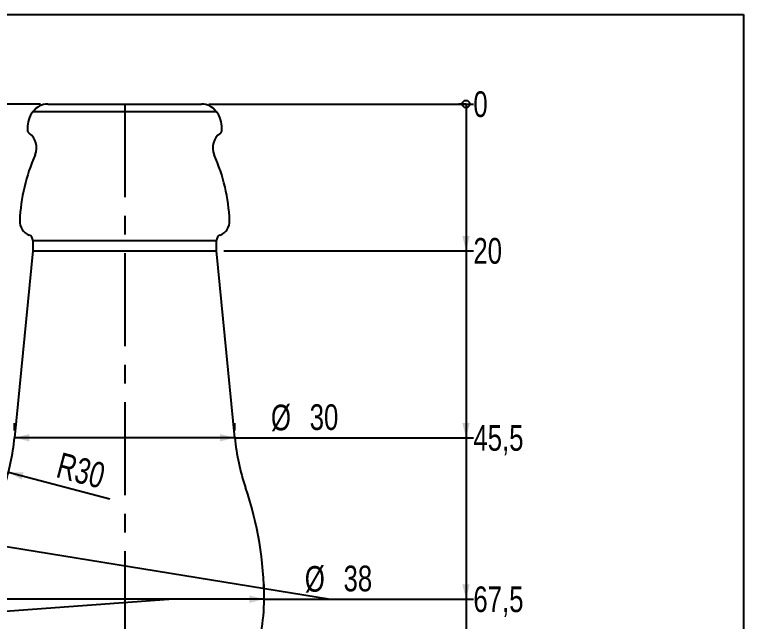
# Model space of a CAD drawing. Header units: millimetres. Extents: x 10 to 412, y 8 to 584.
# Drawn here: x 312.7 to 412, y 501.3 to 584 of the extents above; entities that cross this region are included whole.
import ezdxf

# ---------------------------------------------------------------- set-up
doc = ezdxf.new("R2010")
doc.units = ezdxf.units.MM
doc.linetypes.add('CENTERX2', pattern=[20.32, 12.7, -2.54, 2.54, -2.54])
doc.layers.add('CENTERLINE', color=4, linetype='CENTERX2')
doc.layers.add('DIMENSIONS', color=2, linetype='Continuous')
doc.layers.add('OUTLINE', color=7, linetype='Continuous', lineweight=25)
doc.styles.add('SLDTEXTSTYLE0', font='TXT', dxfattribs={"width": 0.75})
doc.dimstyles.new('SLDDIMSTYLE11', dxfattribs={"dimtxt": 3.5, "dimasz": 2, "dimexe": 0, "dimexo": 0.0625, "dimgap": 0.875, "dimtad": 1, "dimrnd": 1e-09, "dimzin": 12, "dimdsep": 46, "dimtxsty": 'SLDTEXTSTYLE0', "dimsah": 1, "dimcen": 0, "dimadec": 0, "dimazin": 3, "dimtfac": 1, "dimtofl": 0, "dimtmove": 0, "dimatfit": 3, "dimfxl": 0, "dimfrac": 2, "dimtolj": 1, "dimtzin": 12, "dimarcsym": 0})
doc.dimstyles.new('SLDDIMSTYLE4', dxfattribs={"dimtxt": 3.5, "dimasz": 2, "dimexe": 0, "dimexo": 0.0625, "dimgap": 0.875, "dimtad": 1, "dimrnd": 1e-09, "dimzin": 12, "dimdsep": 46, "dimtxsty": 'SLDTEXTSTYLE0', "dimsah": 1, "dimcen": 0.09, "dimadec": 0, "dimazin": 3, "dimtol": 1, "dimtp": 1.5, "dimtm": 1.5, "dimtfac": 1, "dimtofl": 0, "dimtmove": 0, "dimatfit": 3, "dimfxl": 0, "dimfrac": 2, "dimtolj": 1, "dimarcsym": 0})
doc.dimstyles.new('SLDDIMSTYLE5', dxfattribs={"dimtxt": 3.5, "dimasz": 0.333333, "dimexe": 0, "dimexo": 0.0625, "dimgap": 0.875, "dimtad": 0, "dimtih": 1, "dimtoh": 1, "dimdec": 0, "dimrnd": 1e-09, "dimdsep": 46, "dimtxsty": 'SLDTEXTSTYLE0', "dimblk1": 'ORIGIN', "dimblk2": 'ORIGIN', "dimsah": 1, "dimcen": 0.09, "dimadec": 0, "dimazin": 2, "dimtfac": 1, "dimtdec": 0, "dimtofl": 0, "dimtmove": 0, "dimatfit": 3, "dimldrblk": 'ORIGIN', "dimfxl": 0, "dimfrac": 2, "dimtolj": 1, "dimtzin": 12, "dimarcsym": 0})
doc.dimstyles.new('SLDDIMSTYLE6', dxfattribs={"dimtxt": 3.5, "dimasz": 2, "dimexe": 0, "dimexo": 0.0625, "dimgap": 0.875, "dimtad": 0, "dimtih": 1, "dimtoh": 1, "dimrnd": 1e-09, "dimzin": 12, "dimdsep": 46, "dimtxsty": 'SLDTEXTSTYLE0', "dimsah": 1, "dimcen": 0.09, "dimadec": 0, "dimazin": 3, "dimtfac": 1, "dimtofl": 0, "dimtmove": 0, "dimatfit": 3, "dimfxl": 0, "dimfrac": 2, "dimtolj": 1, "dimtzin": 12, "dimarcsym": 0})
doc.dimstyles.new('SLDDIMSTYLE7', dxfattribs={"dimtxt": 3.5, "dimasz": 2, "dimexe": 0, "dimexo": 0.0625, "dimgap": 0.875, "dimtad": 1, "dimdec": 4, "dimzin": 12, "dimdsep": 46, "dimtxsty": 'SLDTEXTSTYLE0', "dimsah": 1, "dimcen": 0.09, "dimazin": 3, "dimtfac": 1, "dimtofl": 0, "dimtmove": 0, "dimatfit": 3, "dimfxl": 0, "dimfrac": 2, "dimtolj": 1, "dimtzin": 12, "dimarcsym": 0})
doc.dimstyles.new('SLDDIMSTYLE8', dxfattribs={"dimtxt": 3.5, "dimasz": 2, "dimexe": 0, "dimexo": 0.0625, "dimgap": 0.875, "dimtad": 1, "dimrnd": 1e-09, "dimzin": 12, "dimdsep": 46, "dimtxsty": 'SLDTEXTSTYLE0', "dimsah": 1, "dimcen": 0.09, "dimadec": 0, "dimazin": 3, "dimtfac": 1, "dimtofl": 0, "dimtmove": 0, "dimatfit": 3, "dimfxl": 0, "dimfrac": 2, "dimtolj": 1, "dimtzin": 12, "dimarcsym": 0})
doc.dimstyles.new('SLDDIMSTYLE9', dxfattribs={"dimtxt": 3.5, "dimasz": 2, "dimexe": 0, "dimexo": 0.0625, "dimgap": 0.875, "dimtad": 1, "dimrnd": 1e-09, "dimzin": 12, "dimdsep": 46, "dimtxsty": 'SLDTEXTSTYLE0', "dimsah": 1, "dimcen": 0, "dimadec": 0, "dimazin": 3, "dimtfac": 1, "dimtofl": 0, "dimtmove": 0, "dimatfit": 3, "dimfxl": 0, "dimfrac": 2, "dimtolj": 1, "dimtzin": 12, "dimarcsym": 0})

# ---------------------------------------------------------------- blocks, each defined once
blk = doc.blocks.new('_D_4')
at = {"layer": 'DIMENSIONS'}
for p, q in [((316.213, 571.805), (257.7, 571.805)), ((259.7, 324.805), (259.7, 571.805)), ((297.725, 324.805), (257.7, 324.805))]:
    blk.add_line(p, q, dxfattribs=at)
for points in [[(259.7, 571.805), (259.2, 569.805), (260.2, 569.805)], [(259.7, 324.805), (260.2, 326.805), (259.2, 326.805)]]:
    blk.add_solid(points, dxfattribs=at)
at = {"layer": 'DIMENSIONS', "attachment_point": 1, "rotation": 90, "style": 'SLDTEXTSTYLE0'}
for s, insert, char_height in [('±1,50', (256.2, 448.683), 2.5), ('247', (255.188, 439.632), 3.5)]:
    blk.add_mtext(s, dxfattribs=dict(at, insert=insert, char_height=char_height))
blk = doc.blocks.new('_Origin')
at = {"color": 0, "linetype": 'ByBlock', "lineweight": -2}
blk.add_line((0, 0), (-1, 0), dxfattribs=at)
blk.add_circle((0, 0), 0.5, dxfattribs=at)
blk = doc.blocks.new('_D_13')
at = {"layer": 'DIMENSIONS'}
blk.add_line((339.188, 571.805), (375.207, 571.805), dxfattribs=at)
blk.add_blockref('_Origin', (374.207, 571.805), dxfattribs=at)
at = {"layer": 'DIMENSIONS', "insert": (375.207, 573.539), "char_height": 3.5, "attachment_point": 1, "style": 'SLDTEXTSTYLE0'}
blk.add_mtext('0', dxfattribs=at)
blk = doc.blocks.new('_D_14')
at = {"layer": 'DIMENSIONS'}
for p, q in [((374.207, 571.805), (374.207, 551.805)), ((341.2, 551.805), (375.207, 551.805))]:
    blk.add_line(p, q, dxfattribs=at)
blk.add_solid([(374.207, 551.805), (374.707, 553.805), (373.707, 553.805)], dxfattribs=at)
at = {"layer": 'DIMENSIONS', "insert": (375.207, 553.539), "char_height": 3.5, "attachment_point": 1, "style": 'SLDTEXTSTYLE0'}
blk.add_mtext('20', dxfattribs=at)
blk = doc.blocks.new('_D_15')
at = {"layer": 'DIMENSIONS'}
for p, q in [((374.207, 551.805), (374.207, 526.305)), ((343.7, 526.305), (375.207, 526.305))]:
    blk.add_line(p, q, dxfattribs=at)
blk.add_solid([(374.207, 526.305), (374.707, 528.305), (373.707, 528.305)], dxfattribs=at)
at = {"layer": 'DIMENSIONS', "insert": (375.207, 528.039), "char_height": 3.5, "attachment_point": 1, "style": 'SLDTEXTSTYLE0'}
blk.add_mtext('45,5', dxfattribs=at)
blk = doc.blocks.new('_D_16')
at = {"layer": 'DIMENSIONS'}
for p, q in [((374.207, 526.305), (374.207, 504.305)), ((347.7, 504.305), (375.207, 504.305))]:
    blk.add_line(p, q, dxfattribs=at)
blk.add_solid([(374.207, 504.305), (374.707, 506.305), (373.707, 506.305)], dxfattribs=at)
at = {"layer": 'DIMENSIONS', "insert": (375.207, 506.039), "char_height": 3.5, "attachment_point": 1, "style": 'SLDTEXTSTYLE0'}
blk.add_mtext('67,5', dxfattribs=at)
blk = doc.blocks.new('_D_17')
at = {"layer": 'DIMENSIONS'}
for p, q in [((374.207, 504.305), (374.207, 493.305)), ((346.7, 493.305), (375.207, 493.305))]:
    blk.add_line(p, q, dxfattribs=at)
blk.add_solid([(374.207, 493.305), (374.707, 495.305), (373.707, 495.305)], dxfattribs=at)
at = {"layer": 'DIMENSIONS', "insert": (375.207, 495.039), "char_height": 3.5, "attachment_point": 1, "style": 'SLDTEXTSTYLE0'}
blk.add_mtext('78,5', dxfattribs=at)
blk = doc.blocks.new('_D_18')
at = {"layer": 'DIMENSIONS'}
for start, end in [(303.36206, 321.65756), (270, 303.36206)]:
    blk.add_arc((327.7, 518.246), 50.949, start, end, dxfattribs=at)
for points in [[(355.718, 475.693), (353.76, 475.049), (354.293, 474.203)], [(327.7, 467.297), (329.71, 466.836), (329.69, 467.836)]]:
    blk.add_solid(points, dxfattribs=at)
at = {"layer": 'DIMENSIONS', "insert": (355.173, 480.203), "char_height": 3.5, "attachment_point": 1, "rotation": 44.10832, "style": 'SLDTEXTSTYLE0'}
blk.add_mtext('33,36°', dxfattribs=at)
blk = doc.blocks.new('_D_21')
at = {"layer": 'DIMENSIONS'}
for p, q in [((312.7, 527.305), (312.7, 528.305)), ((342.7, 527.305), (342.7, 528.305)), ((342.7, 526.305), (312.7, 526.305)), ((342.7, 526.305), (358.078, 526.305))]:
    blk.add_line(p, q, dxfattribs=at)
for points in [[(312.7, 526.305), (314.7, 525.805), (314.7, 526.805)], [(342.7, 526.305), (340.7, 526.805), (340.7, 525.805)]]:
    blk.add_solid(points, dxfattribs=at)
at = {"layer": 'DIMENSIONS', "char_height": 3.5, "attachment_point": 1, "style": 'SLDTEXTSTYLE0'}
for s, insert in [('%%c', (347.628, 530.817)), ('30', (352.906, 530.87))]:
    blk.add_mtext(s, dxfattribs=dict(at, insert=insert))
blk = doc.blocks.new('_D_22')
at = {"layer": 'DIMENSIONS'}
for p, q in [((308.7, 505.305), (308.7, 506.305)), ((346.7, 505.305), (346.7, 506.305)), ((346.7, 504.305), (308.7, 504.305)), ((346.7, 504.305), (362.69, 504.305))]:
    blk.add_line(p, q, dxfattribs=at)
for points in [[(308.7, 504.305), (310.7, 503.805), (310.7, 504.805)], [(346.7, 504.305), (344.7, 504.805), (344.7, 503.805)]]:
    blk.add_solid(points, dxfattribs=at)
at = {"layer": 'DIMENSIONS', "char_height": 3.5, "attachment_point": 1, "style": 'SLDTEXTSTYLE0'}
for s, insert in [('%%c', (352.239, 508.817)), ('38', (357.517, 508.87))]:
    blk.add_mtext(s, dxfattribs=dict(at, insert=insert))
blk = doc.blocks.new('_D_26')
at = {"layer": 'DIMENSIONS'}
blk.add_line((311.858, 521.605), (325.675, 517.973), dxfattribs=at)
blk.add_solid([(311.858, 521.605), (313.665, 520.613), (313.919, 521.581)], dxfattribs=at)
at = {"layer": 'DIMENSIONS', "insert": (319.077, 524.366), "char_height": 3.5, "attachment_point": 1, "rotation": 345.272, "style": 'SLDTEXTSTYLE0'}
blk.add_mtext('R30', dxfattribs=at)
blk = doc.blocks.new('_D_27')
at = {"layer": 'DIMENSIONS'}
for q in [(290.449, 514.934), (355.759, 504.305)]:
    blk.add_line((309.311, 511.864), q, dxfattribs=at)
blk.add_solid([(309.311, 511.864), (307.418, 512.679), (307.257, 511.692)], dxfattribs=at)
at = {"layer": 'DIMENSIONS', "insert": (291.173, 519.384), "char_height": 3.5, "attachment_point": 1, "rotation": 350.75637, "style": 'SLDTEXTSTYLE0'}
blk.add_mtext('R47,06', dxfattribs=at)
blk = doc.blocks.new('_D_28')
at = {"layer": 'DIMENSIONS'}
for q in [(333.7, 504.305), (296.559, 501.588)]:
    blk.add_line((308.767, 502.481), q, dxfattribs=at)
blk.add_solid([(308.767, 502.481), (306.736, 502.834), (306.809, 501.836)], dxfattribs=at)
at = {"layer": 'DIMENSIONS', "insert": (296.231, 506.078), "char_height": 3.5, "attachment_point": 1, "rotation": 4.18458, "style": 'SLDTEXTSTYLE0'}
blk.add_mtext('R25', dxfattribs=at)

msp = doc.modelspace()

# ---------------------------------------------------------------- linework, layer by layer
at = {"layer": 'CENTERLINE'}
msp.add_line((327.70013, 571.80517), (327.70013, 322.81249), dxfattribs=at)
at = {"layer": 'OUTLINE'}
for p, q in [((10, 584), (412, 584)), ((412, 584), (412, 8)), ((317.21269, 571.80517), (338.18757, 571.80517)), ((315.21324, 570.80517), (340.18703, 570.80517)), ((314.45013, 568.45517), (314.45013, 568.23348)), ((340.95013, 568.23348), (340.95013, 568.45517)), ((315.20013, 553.18983), (315.20013, 551.80517)), ((315.20013, 553.18983), (340.20013, 553.18983)), ((340.20013, 551.80517), (340.20013, 553.18983)), ((315.20013, 551.80517), (312.70013, 526.30517)), ((315.20013, 551.80517), (340.20013, 551.80517)), ((342.70013, 526.30517), (340.20013, 551.80517))]:
    msp.add_line(p, q, dxfattribs=at)
for centre, radius, start, end in [((317.21269, 569.40517), 2.4, 90, 144.3146653), ((338.18757, 569.40517), 2.4, 35.6853347, 90), ((318.45013, 568.45517), 4, 144.0201994, 180), ((336.95013, 568.45517), 4, 0, 35.9798006), ((314.95013, 568.23348), 0.5, 180, 235.3218804), ((340.45013, 568.23348), 0.5, 304.6781196, 0), ((313.30013, 565.84863), 2.4, 336.2446553, 55.3218804), ((342.10013, 565.84863), 2.4, 124.6781196, 203.7553447), ((338.37864, 554.81103), 25, 156.2446553, 177.5227149), ((317.02163, 554.81103), 25, 2.4772851, 23.7553447), ((315.40013, 555.80517), 2, 177.5227149, 249.0751676), ((340.00013, 555.80517), 2, 290.9248324, 2.4772851), ((314.40013, 553.18983), 0.8, 0, 69.0751676), ((341.00013, 553.18983), 0.8, 110.9248324, 180), ((282.84328, 529.23231), 30, 341.1262579, 354.4006607), ((372.55699, 529.23231), 30, 185.5993393, 198.8737421), ((299.64174, 504.30517), 47.05839, 0, 18.8737421), ((321.70013, 504.30517), 25, 349.6111422, 0)]:
    msp.add_arc(centre, radius, start, end, dxfattribs=at)

# ---------------------------------------------------------------- dimensions: what is measured, and where the dimension line sits
at = {"layer": 'DIMENSIONS'}
for feature_location, offset, origin, dimstyle, picture, middle in [((338.1875734264, 571.8051684277), (37.0191583297, 0), (338.1875734264, 571.8051684277), 'SLDDIMSTYLE5', '_D_13', (376.4997873528, 571.8051684277)), ((340.20013, 551.80517), (35.0066, 0), (338.18757, 571.80517), 'SLDDIMSTYLE6', '_D_14', (377.79284, 551.80517)), ((342.70013, 526.30517), (32.5066, 0), (338.18757, 571.80517), 'SLDDIMSTYLE6', '_D_15', (379.73243, 526.30517)), ((346.70013, 504.30517), (28.5066, 0), (338.18757, 571.80517), 'SLDDIMSTYLE6', '_D_16', (379.73243, 504.30517)), ((345.70013, 493.30517), (29.5066, 0), (338.18757, 571.80517), 'SLDDIMSTYLE6', '_D_17', (379.73243, 493.30517))]:
    dim = msp.add_ordinate_dim(feature_location=feature_location, offset=offset, dtype=0, origin=origin, dimstyle=dimstyle, dxfattribs=at)
    dim.commit()
    dim.dimension.update_dxf_attribs({"geometry": picture, "text_midpoint": middle})
dim = msp.add_linear_dim(base=(259.70013, 571.80517), p1=(298.72494, 324.80517), p2=(317.21269, 571.80517), angle=90, dimstyle='SLDDIMSTYLE4', dxfattribs=at)
dim.commit()
dim.dimension.update_dxf_attribs({"geometry": '_D_4', "text_midpoint": (259.70013, 448.30517), "dimtype": 160})
dim = msp.add_angular_dim_2l(base=(342.32465, 469.44099), line1=((327.70013, 322.81249), (327.70013, 571.80517)), line2=((361.70226, 466.60445), (347.01844, 488.90575)), dimstyle='SLDDIMSTYLE7', dxfattribs=at)
dim.commit()
dim.dimension.update_dxf_attribs({"geometry": '_D_18', "text_midpoint": (363.16137, 481.66322), "dimtype": 162})
for base, p1, p2, picture, middle in [((312.70013, 526.30517), (342.70013, 526.30517), (312.70013, 526.30517), '_D_21', (352.85315, 526.30517)), ((308.70013, 504.30517), (346.70013, 504.30517), (308.70013, 504.30517), '_D_22', (357.46422, 504.30517))]:
    dim = msp.add_linear_dim(base=base, p1=p1, p2=p2, text='%%c<>', dimstyle='SLDDIMSTYLE8', dxfattribs=at)
    dim.commit()
    dim.dimension.update_dxf_attribs({"geometry": picture, "text_midpoint": middle, "dimtype": 160})
for center, mpoint, dimstyle, picture, middle in [((282.84328, 529.23231), (311.85759, 521.6054), 'SLDDIMSTYLE11', '_D_26', (321.89505, 518.96689)), ((355.75853, 504.30517), (309.31122, 511.86429), 'SLDDIMSTYLE9', '_D_27', (297.52656, 513.78221)), ((333.70013, 504.30517), (308.76678, 502.48092), 'SLDDIMSTYLE9', '_D_28', (300.43681, 501.87147))]:
    dim = msp.add_radius_dim(center=center, mpoint=mpoint, dimstyle=dimstyle, dxfattribs=at)
    dim.commit()
    dim.dimension.update_dxf_attribs({"geometry": picture, "text_midpoint": middle, "dimtype": 164})

doc.saveas('drawing.dxf')
